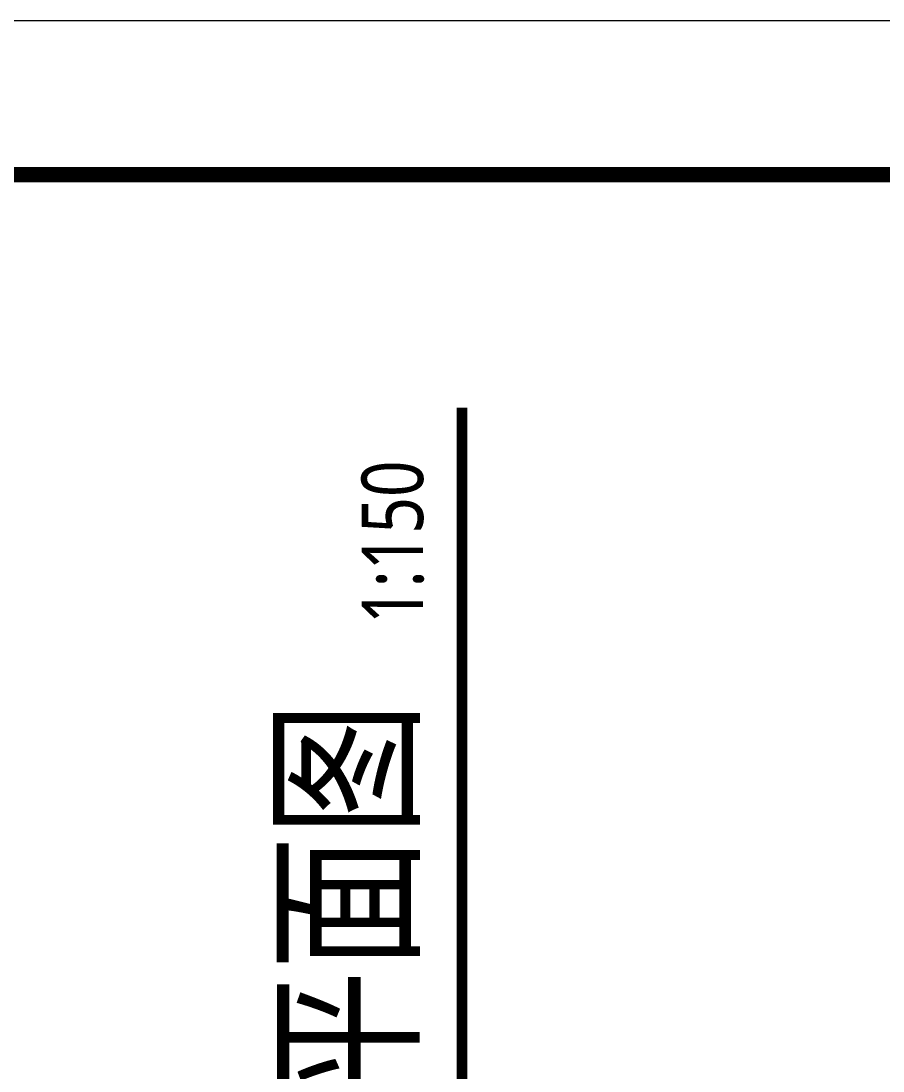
# Model space of a CAD drawing. Header units: inches. Extents: x -3272461 to -2504170, y 403793 to 1071042.
# Drawn here: x -2957529 to -2949116, y 763879 to 774131 of the extents above; entities that cross this region are included whole.
import ezdxf

# ---------------------------------------------------------------- set-up
doc = ezdxf.new("R2010")
doc.units = ezdxf.units.IN
doc.header["$LTSCALE"] = 1000
doc.header["$MEASUREMENT"] = 0
for name, color, linetype, lineweight in [('PUB_TITLE', 153, 'Continuous', 18), ('TEL_SYMB', 3, 'Continuous', 18), ('TEL_TEXT', 7, 'Continuous', 18)]:
    doc.layers.add(name, color=color, linetype=linetype, lineweight=lineweight)
doc.styles.add('-黑体', font='', dxfattribs={"width": 0.7})
doc.styles.get('-黑体').set_extended_font_data('微软雅黑')

msp = doc.modelspace()

# ---------------------------------------------------------------- linework, layer by layer
at = {"layer": 'PUB_TITLE'}
msp.add_lwpolyline([(-2940702.2, 711130.6), (-2940702.2, 774130.6), (-3029802.2, 774130.6), (-3029802.2, 711130.6)], close=True, dxfattribs=at)
msp.add_lwpolyline([(-2942202.2, 712630.6, 150, 150, 0), (-2942202.2, 772630.6, 150, 150, 0), (-3026052.2, 772630.6, 150, 150, 0), (-3026052.2, 712630.6, 150, 150, 0)], format="xyseb", close=True, dxfattribs=at)
at = {"layer": 'TEL_SYMB'}
msp.add_lwpolyline([(-2953223.8, 757936.8, 105, 105, 0), (-2953223.8, 770355.5, 105, 105, 0)], format="xyseb", dxfattribs=at)

# ---------------------------------------------------------------- texts
at = {"layer": 'TEL_TEXT', "style": '-黑体', "width": 0.8}
for s, height, p in [('1:150', 600, (-2953604.7, 768242.5)), ('一层照明平面图', 1200, (-2953766.7, 758317.8))]:
    msp.add_text(s, height=height, rotation=90, dxfattribs=at).set_placement(p)

doc.saveas('drawing.dxf')
